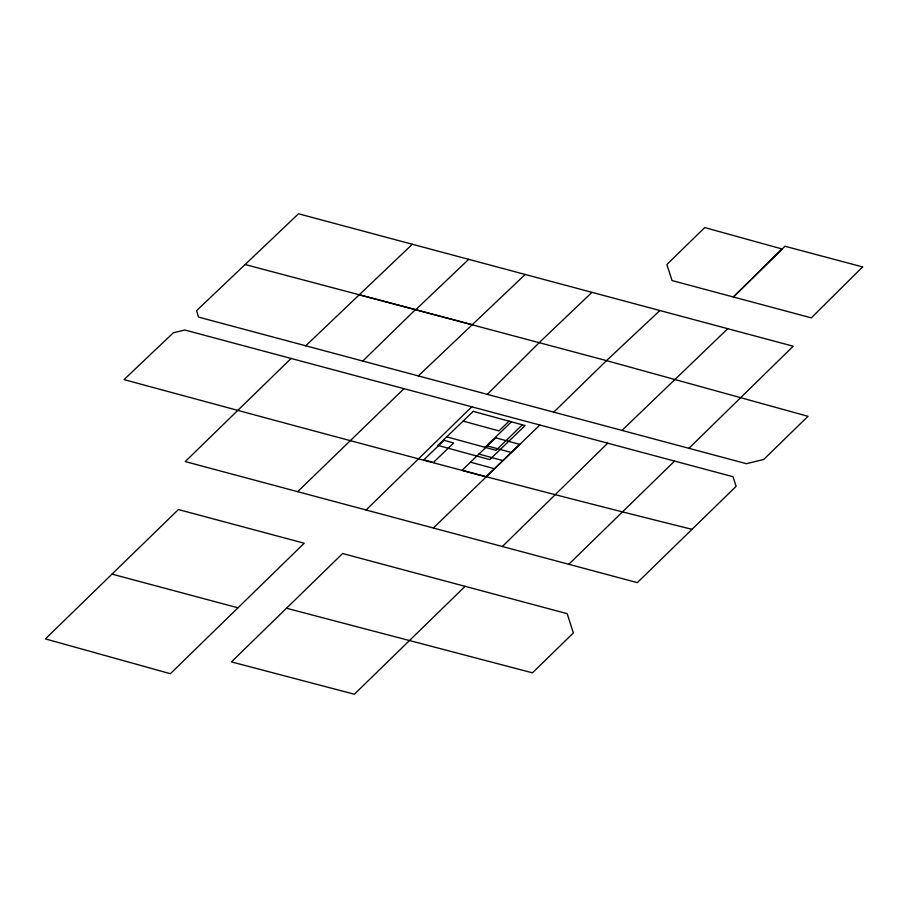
<?xml version="1.0" encoding="UTF-8"?>
<svg xmlns="http://www.w3.org/2000/svg" width="908" height="908" viewBox="0 0 908 908"><rect width="100%" height="100%" fill="white"/><g stroke="black" fill="none" stroke-linecap="round" stroke-linejoin="round"><path stroke-width="1.36" d="M487.278 394.367L539.375 342.475L591.959 292.365M366.083 509.99L471.797 406.818M502.362 546.514L607.679 443.206M688.911 448.325L793.217 346.22L298.494 213.777L196.571 310.661L198.58 317.108L746.387 463.693L763.685 459.493L808.018 416.295L606.499 360.624L415.716 309.753L468.71 259.325M362.757 361.055L415.41 309.651L359.284 294.794M237.975 607.804L304.203 543.222L178.399 509.547L45.4 638.903L170.352 673.713L237.975 607.804L111.99 574.117M553.744 412.175L606.499 360.624L659.878 310.536M465.1 586.341L354.381 694.223L231.438 661.909L342.622 553.528L567.182 613.672L573.379 632.944L532.451 672.839L286.497 608.246M568.783 564.277L674.565 461.082M291.093 358.478L185.232 461.57L637.314 582.63L736.104 486.359L733.04 476.723L184.857 330.024L173.337 332.782L124.033 379.623C313.067 430.698 501.954 482.193 692.021 529.319M403.981 388.681L297.642 491.671M522.372 424.819L495.995 450.334L446.736 436.839M433.377 527.991L539.817 425.035M727.739 328.719L621.969 430.415M509.059 421.176L498.935 430.914L463.103 421.096M484.951 447.304L511.442 421.823M305.746 345.789L412.311 244.252M418.327 375.923L525.199 274.454M245.103 264.534L472.274 324.712M487.38 445.941L511.272 452.49M478.947 454.068L502.828 460.606M470.503 462.183L494.395 468.721M862.6 266.918L811.309 317.868L672.056 280.561L666.858 264.523L704.733 227.556L782.117 248.996L733.38 296.984L784.932 246.25L862.6 266.918M473.227 411.358L437.838 445.385L489.741 459.607L525.13 425.568L473.227 411.358M444.103 440.346L423.843 459.823L433.4 462.444L453.648 442.968L444.103 440.346M495.825 437.826L462.07 470.299L485.95 476.836L519.705 444.375L495.825 437.826"/></g></svg>
